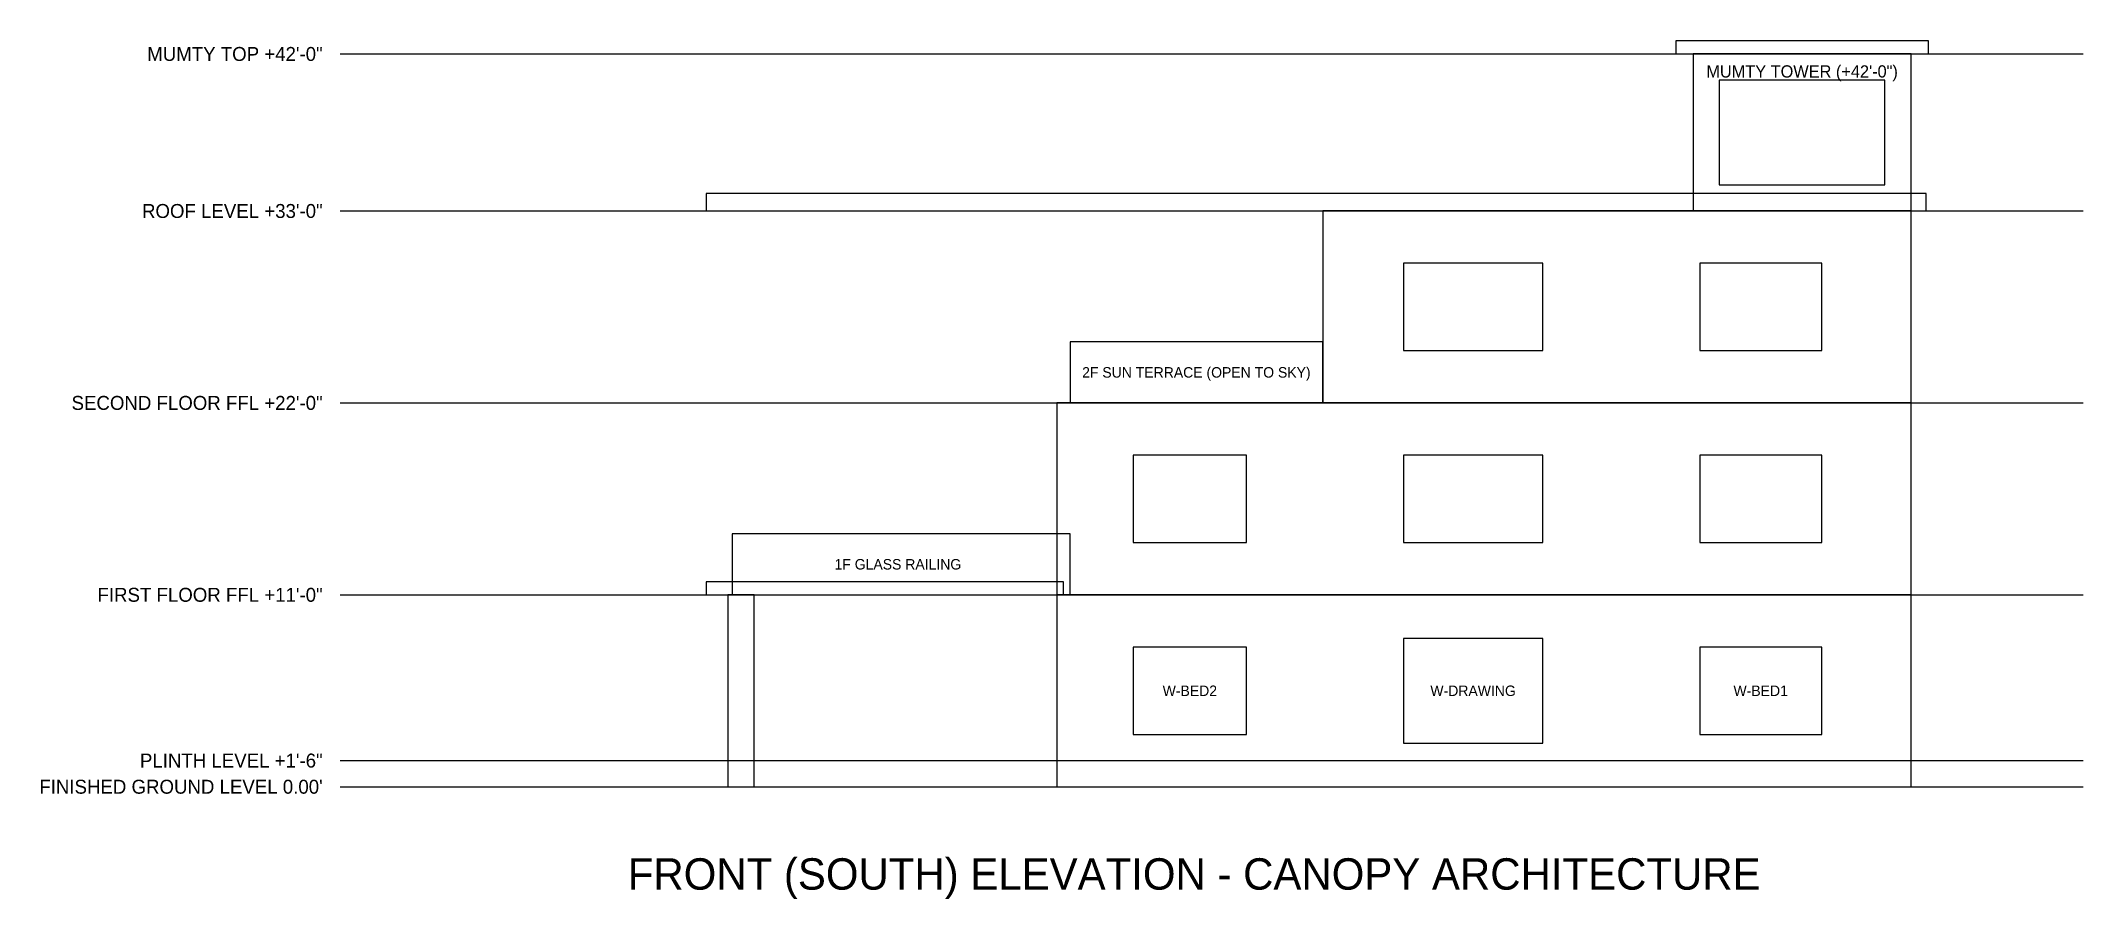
# Model space of a CAD drawing. Header units: feet. Extents: x -22 to 95, y -6 to 43.
import ezdxf
from ezdxf.enums import TextEntityAlignment as Align

# ---------------------------------------------------------------- set-up
doc = ezdxf.new("R2010")
doc.units = ezdxf.units.FT
doc.header["$MEASUREMENT"] = 0
for name, color, linetype in [('A_CANOPY', 4, 'Continuous'), ('A_ELEVATION_GLASS', 4, 'Continuous'), ('A_ELEVATION_OUTLINE', 7, 'Continuous'), ('A_LEVELS', 6, 'Continuous'), ('A_ROOM_LABELS', 7, 'Continuous'), ('G_TITLEBLOCK', 7, 'Continuous'), ('S_COLUMNS', 4, 'Continuous')]:
    doc.layers.add(name, color=color, linetype=linetype)

msp = doc.modelspace()

# ---------------------------------------------------------------- linework, layer by layer
at = {"layer": 'A_CANOPY'}
for points in [[(71.625, 42), (86.125, 42), (86.125, 42.75), (71.625, 42.75)], [(16, 33), (86, 33), (86, 34), (16, 34)], [(16, 11), (36.5, 11), (36.5, 11.75), (16, 11.75)]]:
    msp.add_lwpolyline(points, close=True, dxfattribs=at)
at = {"layer": 'A_ELEVATION_GLASS'}
for points in [[(74.125, 34.5), (83.625, 34.5), (83.625, 40.5), (74.125, 40.5)], [(56, 25), (64, 25), (64, 30), (56, 30)], [(73, 25), (80, 25), (80, 30), (73, 30)], [(36.875, 22), (51.375, 22), (51.375, 25.5), (36.875, 25.5)], [(40.5, 14), (47, 14), (47, 19), (40.5, 19)], [(56, 14), (64, 14), (64, 19), (56, 19)], [(73, 14), (80, 14), (80, 19), (73, 19)], [(17.5, 11), (36.875, 11), (36.875, 14.5), (17.5, 14.5)], [(56, 2.5), (64, 2.5), (64, 8.5), (56, 8.5)], [(40.5, 3), (47, 3), (47, 8), (40.5, 8)], [(73, 3), (80, 3), (80, 8), (73, 8)]]:
    msp.add_lwpolyline(points, close=True, dxfattribs=at)
at = {"layer": 'A_ELEVATION_OUTLINE'}
for points in [[(72.625, 33), (85.125, 33), (85.125, 42), (72.625, 42)], [(51.375, 22), (85.125, 22), (85.125, 33), (51.375, 33)], [(36.125, 11), (85.125, 11), (85.125, 22), (36.125, 22)], [(36.125, 0), (85.125, 0), (85.125, 11), (36.125, 11)]]:
    msp.add_lwpolyline(points, close=True, dxfattribs=at)
at = {"layer": 'A_LEVELS'}
for p, q in [((-5, 42), (95, 42)), ((-5, 33), (95, 33)), ((-5, 22), (95, 22)), ((-5, 11), (95, 11)), ((-5, 1.5), (95, 1.5)), ((-5, 0), (95, 0)), ((-5, 0), (95, 0))]:
    msp.add_line(p, q, dxfattribs=at)
at = {"layer": 'S_COLUMNS'}
msp.add_lwpolyline([(17.25, 0), (18.75, 0), (18.75, 11), (17.25, 11)], close=True, dxfattribs=at)

# ---------------------------------------------------------------- texts
at = {"layer": 'A_LEVELS'}
for s, p in [('MUMTY TOP +42\'-0"', (-6, 42)), ('ROOF LEVEL +33\'-0"', (-6, 33)), ('SECOND FLOOR FFL +22\'-0"', (-6, 22)), ('FIRST FLOOR FFL +11\'-0"', (-6, 11)), ('PLINTH LEVEL +1\'-6"', (-6, 1.5)), ("FINISHED GROUND LEVEL 0.00'", (-6, 0))]:
    msp.add_text(s, height=0.8, dxfattribs=at).set_placement(p, align=Align.MIDDLE_RIGHT)
at = {"layer": 'A_ROOM_LABELS'}
for s, height, p in [('MUMTY TOWER (+42\'-0")', 0.7, (78.875, 41)), ('2F SUN TERRACE (OPEN TO SKY)', 0.6, (44.125, 23.75)), ('1F GLASS RAILING', 0.6, (27, 12.75)), ('W-BED2', 0.6, (43.75, 5.5)), ('W-DRAWING', 0.6, (60, 5.5)), ('W-BED1', 0.6, (76.5, 5.5))]:
    msp.add_text(s, height=height, dxfattribs=at).set_placement(p, align=Align.MIDDLE_CENTER)
at = {"layer": 'G_TITLEBLOCK'}
msp.add_text('FRONT (SOUTH) ELEVATION - CANOPY ARCHITECTURE', height=1.8, dxfattribs=at).set_placement((44, -5), align=Align.MIDDLE_CENTER)

doc.saveas('drawing.dxf')
